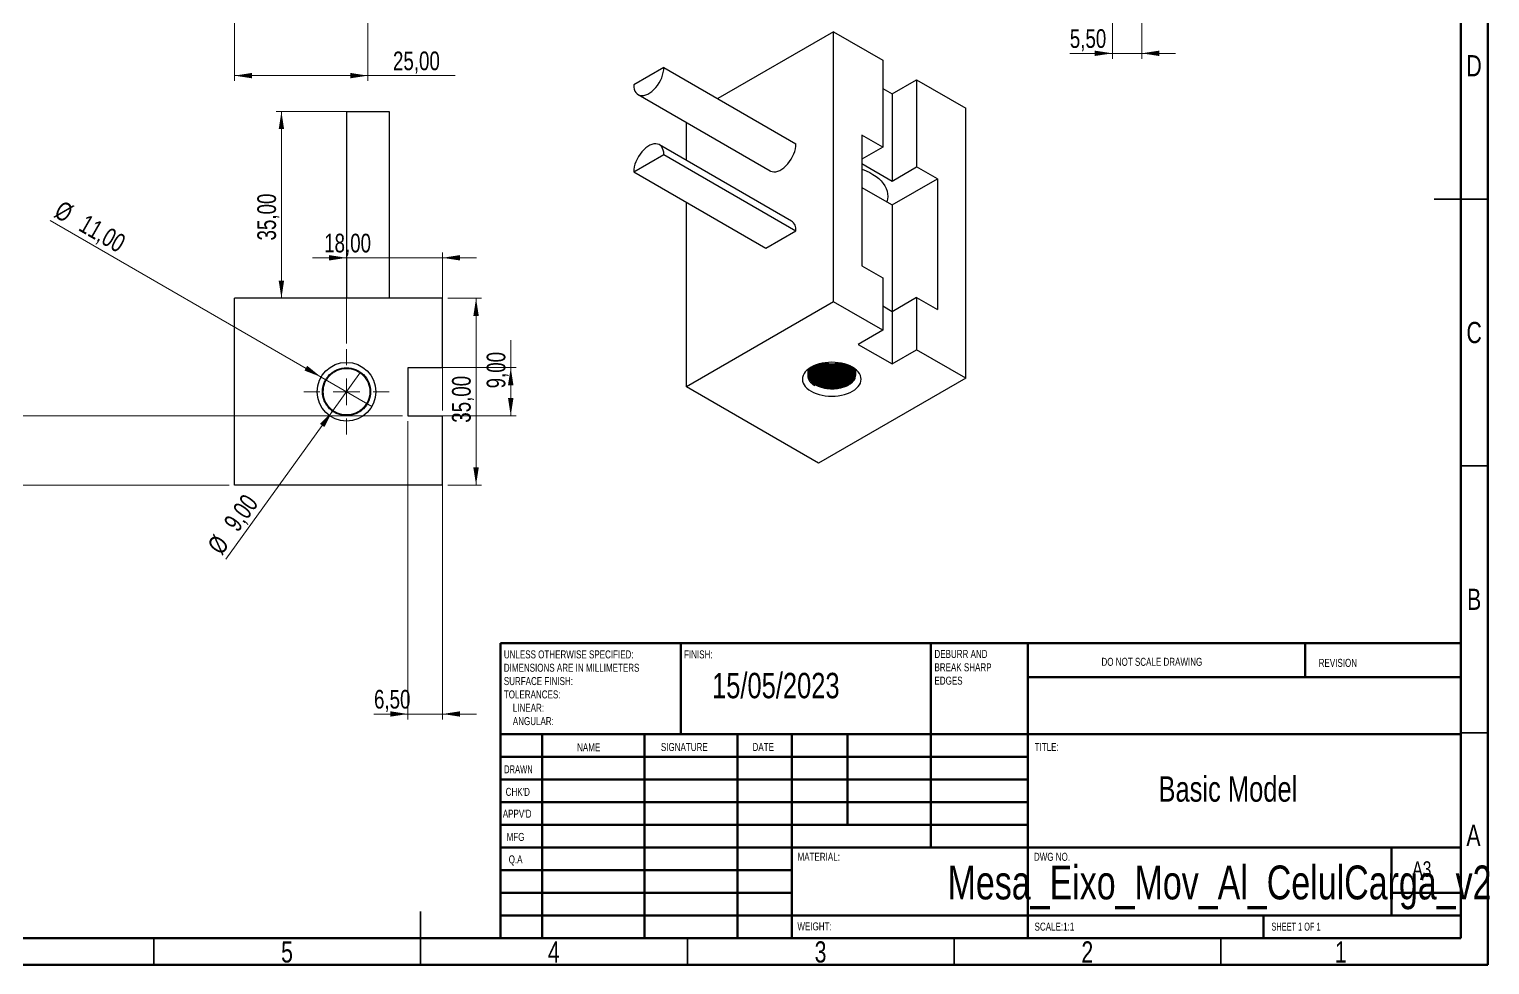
# Model space of a CAD drawing. Header units: millimetres. Extents: x 0 to 415, y 0 to 292.
# Drawn here: x 141.6 to 415.4, y 5 to 180.3 of the extents above; entities that cross this region are included whole.
import ezdxf

# ---------------------------------------------------------------- set-up
doc = ezdxf.new("R2010")
doc.units = ezdxf.units.MM
doc.styles.add('SLDTEXTSTYLE0', font='TXT', dxfattribs={"width": 0.75})
doc.styles.add('SLDTEXTSTYLE1', font='TXT', dxfattribs={"width": 0.686449})
doc.styles.add('SLDTEXTSTYLE2', font='TXT', dxfattribs={"width": 0.6875})
doc.dimstyles.new('SLDDIMSTYLE0', dxfattribs={"dimtxt": 3.5, "dimasz": 3.302, "dimexe": 0, "dimexo": 0.0625, "dimgap": 0.875, "dimtad": 1, "dimrnd": 1e-09, "dimzin": 12, "dimdsep": 46, "dimtxsty": 'SLDTEXTSTYLE0', "dimsah": 1, "dimcen": 0.09, "dimadec": 0, "dimazin": 3, "dimtfac": 1, "dimtofl": 0, "dimtmove": 0, "dimatfit": 3, "dimfxl": 0, "dimfrac": 2, "dimtolj": 1, "dimtzin": 12, "dimarcsym": 0})
doc.dimstyles.new('SLDDIMSTYLE1', dxfattribs={"dimtxt": 3.5, "dimasz": 3.302, "dimexe": 0, "dimexo": 0.0625, "dimgap": 0.875, "dimtad": 1, "dimrnd": 1e-09, "dimzin": 12, "dimdsep": 46, "dimtxsty": 'SLDTEXTSTYLE0', "dimsah": 1, "dimcen": 0.09, "dimadec": 0, "dimazin": 3, "dimtfac": 1, "dimtmove": 0, "dimatfit": 0, "dimfxl": 0, "dimfrac": 2, "dimtolj": 1, "dimtzin": 12, "dimarcsym": 0})
doc.dimstyles.new('SLDDIMSTYLE3', dxfattribs={"dimtxt": 3.5, "dimasz": 3.302, "dimexe": 0, "dimexo": 0.0625, "dimgap": 0.875, "dimtad": 1, "dimrnd": 1e-09, "dimzin": 12, "dimdsep": 46, "dimtxsty": 'SLDTEXTSTYLE0', "dimblk1": 'NONE', "dimsah": 1, "dimcen": 0, "dimadec": 0, "dimazin": 3, "dimtfac": 1, "dimtmove": 0, "dimatfit": 3, "dimldrblk": 'NONE', "dimfxl": 0, "dimfrac": 2, "dimtolj": 1, "dimtzin": 12, "dimarcsym": 0})
doc.dimstyles.new('SLDDIMSTYLE4', dxfattribs={"dimtxt": 3.5, "dimasz": 3.302, "dimexe": 0, "dimexo": 0.0625, "dimgap": 0.875, "dimtad": 1, "dimrnd": 1e-09, "dimzin": 12, "dimdsep": 46, "dimtxsty": 'SLDTEXTSTYLE0', "dimblk1": 'NONE', "dimsah": 1, "dimcen": 0, "dimadec": 0, "dimazin": 3, "dimtfac": 1, "dimtmove": 0, "dimatfit": 3, "dimldrblk": 'NONE', "dimfxl": 0, "dimfrac": 2, "dimtolj": 1, "dimtzin": 12, "dimarcsym": 0})

# ---------------------------------------------------------------- blocks, each defined once
blk = doc.blocks.new('_D_4')
at = {"color": 7, "linetype": 'Continuous', "lineweight": 0}
for p, q in [((205.11, 214.92), (205.11, 170.64)), ((180.11, 193.6), (180.11, 170.64)), ((205.11, 171.64), (180.11, 171.64)), ((205.11, 171.64), (221.46, 171.64))]:
    blk.add_line(p, q, dxfattribs=at)
at = {"color": 7, "linetype": 'Continuous', "lineweight": 18}
for points in [[(180.11, 171.64), (183.41, 171.14), (183.41, 172.15)], [(205.11, 171.64), (201.81, 172.15), (201.81, 171.14)]]:
    blk.add_solid(points, dxfattribs=at)
at = {"color": 7, "linetype": 'Continuous', "lineweight": 18, "insert": (209.82, 176.16), "char_height": 3.5, "attachment_point": 1, "style": 'SLDTEXTSTYLE0'}
blk.add_mtext('25,00', dxfattribs=at)
blk = doc.blocks.new('_D_13')
at = {"color": 7, "linetype": 'Continuous', "lineweight": 0}
for p, q in [((344.65, 235.6), (344.65, 174.82)), ((350.15, 235.6), (350.15, 174.82)), ((344.65, 175.82), (336.68, 175.82)), ((344.65, 175.82), (350.15, 175.82)), ((350.15, 175.82), (356.5, 175.82))]:
    blk.add_line(p, q, dxfattribs=at)
at = {"color": 7, "linetype": 'Continuous', "lineweight": 18}
for points in [[(344.65, 175.82), (341.34, 176.33), (341.34, 175.32)], [(350.15, 175.82), (353.45, 175.32), (353.45, 176.33)]]:
    blk.add_solid(points, dxfattribs=at)
at = {"color": 7, "linetype": 'Continuous', "lineweight": 18, "insert": (336.68, 180.34), "char_height": 3.5, "attachment_point": 1, "style": 'SLDTEXTSTYLE0'}
blk.add_mtext('5,50', dxfattribs=at)
blk = doc.blocks.new('_D_17')
at = {"color": 7, "linetype": 'Continuous', "lineweight": 0}
for p, q in [((220.11, 129.91), (226.39, 129.91)), ((225.39, 94.91), (225.39, 129.91)), ((220.11, 94.91), (226.39, 94.91))]:
    blk.add_line(p, q, dxfattribs=at)
at = {"color": 7, "linetype": 'Continuous', "lineweight": 18}
for points in [[(225.39, 129.91), (224.88, 126.61), (225.9, 126.61)], [(225.39, 94.91), (225.9, 98.21), (224.88, 98.21)]]:
    blk.add_solid(points, dxfattribs=at)
at = {"color": 7, "linetype": 'Continuous', "lineweight": 18, "insert": (220.88, 106.59), "char_height": 3.5, "attachment_point": 1, "rotation": 90, "style": 'SLDTEXTSTYLE0'}
blk.add_mtext('35,00', dxfattribs=at)
blk = doc.blocks.new('_D_18')
at = {"color": 7, "linetype": 'Continuous', "lineweight": 0}
for p, q in [((231.89, 116.91), (231.89, 122.08)), ((213.61, 116.91), (232.89, 116.91)), ((231.89, 107.91), (231.89, 116.91)), ((213.61, 107.91), (232.89, 107.91))]:
    blk.add_line(p, q, dxfattribs=at)
at = {"color": 7, "linetype": 'Continuous', "lineweight": 18}
for points in [[(231.89, 116.91), (231.38, 113.61), (232.4, 113.61)], [(231.89, 107.91), (232.4, 111.21), (231.38, 111.21)]]:
    blk.add_solid(points, dxfattribs=at)
at = {"color": 7, "linetype": 'Continuous', "lineweight": 18, "insert": (227.38, 113.03), "char_height": 3.5, "attachment_point": 1, "rotation": 90, "style": 'SLDTEXTSTYLE0'}
blk.add_mtext('9,00', dxfattribs=at)
blk = doc.blocks.new('_D_19')
at = {"color": 7, "linetype": 'Continuous', "lineweight": 0}
for p, q in [((212.61, 106.91), (212.61, 51)), ((219.11, 106.91), (219.11, 51)), ((212.61, 52), (206.26, 52)), ((219.11, 52), (212.61, 52)), ((219.11, 52), (225.46, 52))]:
    blk.add_line(p, q, dxfattribs=at)
at = {"color": 7, "linetype": 'Continuous', "lineweight": 18}
for points in [[(212.61, 52), (209.31, 52.51), (209.31, 51.5)], [(219.11, 52), (222.41, 51.5), (222.41, 52.51)]]:
    blk.add_solid(points, dxfattribs=at)
at = {"color": 7, "linetype": 'Continuous', "lineweight": 18, "insert": (206.26, 56.52), "char_height": 3.5, "attachment_point": 1, "style": 'SLDTEXTSTYLE0'}
blk.add_mtext('6,50', dxfattribs=at)
blk = doc.blocks.new('_D_20')
at = {"color": 7, "linetype": 'Continuous', "lineweight": 0}
for p, q in [((139.32, 107.91), (139.32, 114.26)), ((211.61, 107.91), (138.32, 107.91)), ((139.32, 107.91), (139.32, 94.91)), ((179.11, 94.91), (138.32, 94.91)), ((139.32, 94.91), (139.32, 88.56))]:
    blk.add_line(p, q, dxfattribs=at)
at = {"color": 7, "linetype": 'Continuous', "lineweight": 18}
for points in [[(139.32, 107.91), (139.83, 111.21), (138.81, 111.21)], [(139.32, 94.91), (138.81, 91.61), (139.83, 91.61)]]:
    blk.add_solid(points, dxfattribs=at)
at = {"color": 7, "linetype": 'Continuous', "lineweight": 18, "insert": (134.81, 92.12), "char_height": 3.5, "attachment_point": 1, "rotation": 90, "style": 'SLDTEXTSTYLE0'}
blk.add_mtext('13,00', dxfattribs=at)
blk = doc.blocks.new('_D_21')
at = {"color": 7, "linetype": 'Continuous', "lineweight": 0}
for p, q in [((208.11, 164.91), (187.91, 164.91)), ((188.91, 129.91), (188.91, 164.91)), ((208.11, 129.91), (187.91, 129.91))]:
    blk.add_line(p, q, dxfattribs=at)
at = {"color": 7, "linetype": 'Continuous', "lineweight": 18}
for points in [[(188.91, 164.91), (188.4, 161.61), (189.41, 161.61)], [(188.91, 129.91), (189.41, 133.21), (188.4, 133.21)]]:
    blk.add_solid(points, dxfattribs=at)
at = {"color": 7, "linetype": 'Continuous', "lineweight": 18, "insert": (184.39, 140.75), "char_height": 3.5, "attachment_point": 1, "rotation": 90, "style": 'SLDTEXTSTYLE0'}
blk.add_mtext('35,00', dxfattribs=at)
blk = doc.blocks.new('_D_22')
at = {"color": 7, "linetype": 'Continuous', "lineweight": 0}
for p, q in [((201.11, 137.5), (194.76, 137.5)), ((201.11, 121.41), (201.11, 138.5)), ((201.11, 137.5), (219.11, 137.5)), ((219.11, 108.91), (219.11, 138.5)), ((219.11, 137.5), (225.46, 137.5))]:
    blk.add_line(p, q, dxfattribs=at)
at = {"color": 7, "linetype": 'Continuous', "lineweight": 18}
for points in [[(201.11, 137.5), (197.81, 138.01), (197.81, 136.99)], [(219.11, 137.5), (222.41, 136.99), (222.41, 138.01)]]:
    blk.add_solid(points, dxfattribs=at)
at = {"color": 7, "linetype": 'Continuous', "lineweight": 18, "insert": (196.92, 142.01), "char_height": 3.5, "attachment_point": 1, "style": 'SLDTEXTSTYLE0'}
blk.add_mtext('18,00', dxfattribs=at)
blk = doc.blocks.new('_D_23')
at = {"color": 7, "linetype": 'Continuous', "lineweight": 0}
for q in [(203.74, 116.06), (178.49, 81.03)]:
    blk.add_line((198.48, 108.76), q, dxfattribs=at)
at = {"color": 7, "linetype": 'Continuous', "lineweight": 18}
blk.add_solid([(198.48, 108.76), (196.14, 106.38), (196.96, 105.78)], dxfattribs=at)
at = {"color": 7, "linetype": 'Continuous', "lineweight": 18, "char_height": 3.5, "attachment_point": 1, "rotation": 54.2163, "style": 'SLDTEXTSTYLE0'}
for s, insert in [('9,00', (177.89, 87.97)), ('%%c', (174.84, 83.66))]:
    blk.add_mtext(s, dxfattribs=dict(at, insert=insert))
blk = doc.blocks.new('_None')
blk = doc.blocks.new('_D_24')
at = {"color": 7, "linetype": 'Continuous', "lineweight": 0}
for q in [(145.58, 144.47), (205.87, 109.66)]:
    blk.add_line((196.35, 115.16), q, dxfattribs=at)
at = {"color": 7, "linetype": 'Continuous', "lineweight": 18}
blk.add_solid([(196.35, 115.16), (193.74, 117.25), (193.23, 116.37)], dxfattribs=at)
at = {"color": 7, "linetype": 'Continuous', "lineweight": 18, "char_height": 3.5, "attachment_point": 1, "rotation": 330, "style": 'SLDTEXTSTYLE0'}
for s, insert in [('%%c', (147.83, 148.37)), ('11,00', (152.43, 145.78))]:
    blk.add_mtext(s, dxfattribs=dict(at, insert=insert))
blk = doc.blocks.new('SW_CENTERMARKSYMBOL_0')
at = {"color": 0, "linetype": 'Continuous', "lineweight": 18}
for p, q in [((0, 5), (0, 8)), ((-5, 0), (-8, 0)), ((0, 0), (-2.5, 0)), ((0, 0), (0, 2.5)), ((0, 0), (0, -2.5)), ((0, 0), (2.5, 0)), ((5, 0), (8, 0)), ((0, -5), (0, -8))]:
    blk.add_line(p, q, dxfattribs=at)

msp = doc.modelspace()

# ---------------------------------------------------------------- linework, layer by layer
at = {"color": 7, "linetype": 'Continuous', "lineweight": 70}
for p, q in [((415, 292), (415, 5)), ((410, 287), (410, 10)), ((410, 10), (20, 10)), ((415, 5), (15, 5))]:
    msp.add_line(p, q, dxfattribs=at)
at = {"color": 7, "linetype": 'Continuous', "lineweight": 25}
for p, q in [((292.415, 179.859), (270.718, 167.334)), ((292.415, 129.233), (292.415, 179.859)), ((292.415, 179.859), (301.607, 174.552)), ((260.595, 173.178), (254.938, 169.912)), ((260.595, 173.178), (285.344, 158.891)), ((301.607, 174.552), (301.607, 158.221)), ((303.375, 168.225), (307.971, 170.878)), ((307.971, 170.878), (307.971, 154.548)), ((307.971, 170.878), (317.164, 165.572)), ((255.767, 168.081), (280.516, 153.794)), ((301.607, 169.246), (303.375, 168.225)), ((303.375, 168.225), (303.375, 151.894)), ((201.11, 164.908), (201.11, 129.908)), ((201.11, 164.908), (209.11, 164.908)), ((209.11, 164.908), (209.11, 129.908)), ((317.164, 114.946), (317.164, 165.572)), ((264.838, 155.751), (264.838, 162.844)), ((301.607, 158.221), (297.718, 160.467)), ((297.718, 160.467), (297.718, 135.97)), ((254.938, 153.581), (260.595, 156.847)), ((284.515, 144.391), (259.766, 158.678)), ((260.595, 156.847), (285.344, 142.56)), ((301.607, 158.221), (297.718, 155.976)), ((254.938, 153.581), (279.687, 139.294)), ((297.718, 155.16), (303.375, 151.894)), ((303.375, 151.894), (307.971, 154.548)), ((311.86, 152.302), (307.971, 154.548)), ((297.718, 150.67), (302.397, 147.969)), ((303.375, 147.404), (311.86, 152.302)), ((311.86, 152.302), (311.86, 127.806)), ((264.838, 113.313), (264.838, 147.867)), ((302.397, 147.969), (303.375, 147.404)), ((303.375, 147.404), (303.375, 127.398)), ((279.687, 139.294), (285.344, 142.56)), ((297.718, 135.97), (301.607, 133.725)), ((301.607, 133.725), (301.607, 123.927)), ((180.11, 94.908), (180.11, 129.908)), ((219.11, 129.908), (180.11, 129.908)), ((219.11, 116.908), (219.11, 129.908)), ((292.415, 129.233), (264.838, 113.313)), ((301.607, 123.927), (292.415, 129.233)), ((307.971, 130.051), (303.375, 127.398)), ((307.971, 130.051), (307.971, 120.253)), ((307.971, 130.051), (311.86, 127.806)), ((303.375, 127.398), (301.607, 128.419)), ((303.375, 127.398), (303.375, 117.6)), ((301.607, 123.927), (297.011, 121.273)), ((297.011, 121.273), (303.375, 117.6)), ((303.375, 117.6), (307.971, 120.253)), ((317.164, 114.946), (307.971, 120.253)), ((219.11, 116.908), (212.61, 116.908)), ((212.61, 116.908), (212.61, 107.908)), ((287.561, 116.568), (287.561, 116.427)), ((287.561, 116.401), (287.561, 116.222)), ((287.561, 116.197), (287.561, 116.018)), ((287.561, 115.993), (287.561, 115.814)), ((287.561, 115.789), (287.561, 115.61)), ((287.561, 115.584), (287.561, 115.38)), ((296.559, 116.12), (296.478, 116.605)), ((296.559, 116.299), (296.512, 116.581)), ((296.559, 116.324), (296.517, 116.577)), ((296.561, 116.529), (296.561, 116.568)), ((296.561, 116.324), (296.561, 116.503)), ((296.561, 116.12), (296.561, 116.299)), ((296.561, 115.916), (296.561, 116.095)), ((296.561, 115.712), (296.561, 115.891)), ((296.561, 115.508), (296.561, 115.687)), ((196.746, 112.408), (196.61, 112.408)), ((289.586, 99.026), (264.838, 113.313)), ((288.975, 113.662), (288.879, 113.543)), ((288.975, 113.713), (288.975, 113.662)), ((317.164, 114.946), (289.586, 99.026)), ((212.61, 107.908), (219.11, 107.908)), ((219.11, 94.908), (219.11, 107.908)), ((219.11, 94.908), (180.11, 94.908))]:
    msp.add_line(p, q, dxfattribs=at)
at = {"color": 7, "linetype": 'Continuous', "lineweight": 35}
for p, q in [((415, 148.5), (405, 148.5)), ((410, 148.5), (415, 148.5)), ((410, 98.5), (415, 98.5)), ((410, 48.5), (415, 48.5)), ((215, 5), (215, 15)), ((165, 10), (165, 5)), ((215, 10), (215, 5)), ((265, 10), (265, 5)), ((315, 10), (315, 5)), ((365, 10), (365, 5))]:
    msp.add_line(p, q, dxfattribs=at)
at = {"color": 7, "linetype": 'Continuous', "lineweight": 50}
for p, q in [((230, 65.25), (410, 65.25)), ((230, 65.25), (230, 10)), ((263.8, 48.25), (263.8, 65.25)), ((310.6, 65.25), (310.6, 27)), ((328.8, 65.25), (328.8, 10)), ((380.8, 58.875), (380.8, 65.25)), ((410, 58.875), (328.8, 58.875)), ((410, 48.25), (230, 48.25)), ((237.8, 48.25), (237.8, 10)), ((256.991, 48.25), (256.991, 10)), ((274.399, 48.25), (274.399, 10)), ((284.6, 10), (284.6, 48.25)), ((295, 31.25), (295, 48.25)), ((328.8, 44), (230, 44)), ((328.8, 39.75), (230, 39.75)), ((328.8, 35.5), (230, 35.5)), ((328.8, 31.25), (230, 31.25)), ((284.6, 27), (230, 27)), ((284.6, 27), (410, 27)), ((397, 14.25), (397, 27)), ((284.6, 22.75), (230, 22.75)), ((284.6, 18.5), (230, 18.5)), ((410, 18.5), (397, 18.5)), ((230, 14.25), (410, 14.25)), ((373, 10), (373, 14.25))]:
    msp.add_line(p, q, dxfattribs=at)
at = {"color": 7, "linetype": 'Continuous', "lineweight": 25, "flags": 128}
for points in [[(254.938, 169.912), (254.965, 169.483), (255.043, 169.092), (255.172, 168.746), (255.35, 168.453), (255.573, 168.217), (255.836, 168.044), (256.136, 167.935), (256.465, 167.894), (256.819, 167.921), (257.191, 168.015), (257.574, 168.175), (257.96, 168.398), (258.342, 168.679), (258.714, 169.014), (259.068, 169.396), (259.398, 169.818), (259.697, 170.273), (259.961, 170.75), (260.183, 171.243), (260.361, 171.741), (260.49, 172.236), (260.569, 172.718), (260.595, 173.178)], [(260.595, 156.847), (260.569, 157.277), (260.49, 157.668), (260.361, 158.013), (260.183, 158.306), (259.961, 158.542), (259.697, 158.716), (259.398, 158.824), (259.068, 158.865), (258.714, 158.839), (258.342, 158.744), (257.96, 158.584), (257.574, 158.361), (257.191, 158.08), (256.819, 157.745), (256.465, 157.363), (256.136, 156.941), (255.836, 156.487), (255.573, 156.009), (255.35, 155.516), (255.172, 155.018), (255.043, 154.523), (254.965, 154.041), (254.938, 153.581)], [(280.516, 153.794), (280.585, 153.756), (280.884, 153.648), (281.214, 153.607), (281.568, 153.634), (281.94, 153.728), (282.322, 153.888), (282.708, 154.111), (283.091, 154.392), (283.463, 154.727), (283.817, 155.109), (284.146, 155.531), (284.446, 155.985), (284.709, 156.463), (284.932, 156.956), (285.11, 157.454), (285.239, 157.949), (285.317, 158.431), (285.344, 158.891)], [(297.718, 154.143), (297.782, 154.12), (298.498, 153.826), (299.169, 153.499), (299.79, 153.14), (300.357, 152.752), (300.866, 152.339), (301.314, 151.903), (301.696, 151.446), (302.012, 150.973), (302.257, 150.486), (302.431, 149.988), (302.533, 149.485), (302.561, 148.978), (302.516, 148.471), (302.397, 147.969)], [(295.95, 112.497), (296.361, 112.762), (296.718, 113.053), (297.017, 113.364), (297.253, 113.693), (297.423, 114.036), (297.527, 114.387), (297.561, 114.742), (297.527, 115.098), (297.423, 115.449), (297.253, 115.791), (297.017, 116.12), (296.718, 116.431), (296.361, 116.722), (295.95, 116.987), (295.491, 117.224), (294.988, 117.431), (294.448, 117.603), (293.878, 117.739), (293.285, 117.838), (292.677, 117.897), (292.061, 117.917), (291.446, 117.897), (290.837, 117.838), (290.245, 117.739), (289.675, 117.603), (289.135, 117.431), (288.632, 117.224), (288.172, 116.987), (287.761, 116.722), (287.404, 116.431), (287.106, 116.12), (286.87, 115.791), (286.699, 115.449), (286.596, 115.098), (286.561, 114.742), (286.596, 114.387), (286.699, 114.036), (286.87, 113.693), (287.106, 113.364), (287.404, 113.053), (287.761, 112.762), (288.172, 112.497), (288.632, 112.26), (289.135, 112.054), (289.675, 111.881), (290.245, 111.745), (290.837, 111.647), (291.446, 111.587), (292.061, 111.567), (292.677, 111.587), (293.285, 111.647), (293.878, 111.745), (294.448, 111.881), (294.988, 112.054), (295.491, 112.26), (295.95, 112.497)]]:
    msp.add_lwpolyline(points, dxfattribs=at)
at = {"color": 7, "linetype": 'Continuous', "lineweight": 25}
msp.add_circle((201.11, 112.408), 5.5, dxfattribs=at)
msp.add_arc((283.346, 142.759), 2.008, 354.30874, 54.37908, dxfattribs=at)
for points, knots in [([(290.521, 117.775), (290.75, 117.727), (291.255, 117.622), (292.074, 117.58), (292.915, 117.616), (293.434, 117.716), (293.685, 117.764)], [0, 0, 0, 0, 0.2245141, 0.4927984, 0.7541451, 1, 1, 1, 1]), ([(290.683, 117.797), (290.859, 117.76), (291.31, 117.668), (292.074, 117.632), (292.856, 117.662), (293.319, 117.75), (293.515, 117.787)], [0, 0, 0, 0, 0.1929654, 0.493479, 0.7862215, 1, 1, 1, 1]), ([(196.61, 112.408), (196.61, 111.846), (196.72, 111.253), (197.176, 110.143), (197.522, 109.628), (198.153, 109.003), (198.381, 108.818), (198.738, 108.581), (198.859, 108.509), (199.109, 108.375), (199.238, 108.313), (199.906, 108.034), (200.507, 107.908), (201.713, 107.908), (202.314, 108.034), (202.982, 108.313), (203.112, 108.375), (203.362, 108.509), (203.482, 108.581), (203.839, 108.818), (204.067, 109.003), (204.698, 109.628), (205.045, 110.143), (205.501, 111.253), (205.61, 111.846), (205.61, 112.971), (205.501, 113.563), (205.045, 114.673), (204.698, 115.188), (204.067, 115.813), (203.839, 115.998), (203.482, 116.235), (203.362, 116.307), (203.112, 116.441), (202.982, 116.503), (202.314, 116.783), (201.713, 116.908), (200.507, 116.908), (199.906, 116.783), (199.238, 116.503), (199.109, 116.441), (198.859, 116.307), (198.738, 116.235), (198.381, 115.998), (198.153, 115.813), (197.522, 115.188), (197.176, 114.673), (196.72, 113.563), (196.61, 112.971), (196.61, 112.408)], [0, 0, 0, 0, 0.0625, 0.0625, 0.125, 0.125, 0.15625, 0.15625, 0.171875, 0.171875, 0.1875, 0.1875, 0.25, 0.25, 0.3125, 0.3125, 0.328125, 0.328125, 0.34375, 0.34375, 0.375, 0.375, 0.4375, 0.4375, 0.5, 0.5, 0.5625, 0.5625, 0.625, 0.625, 0.65625, 0.65625, 0.671875, 0.671875, 0.6875, 0.6875, 0.75, 0.75, 0.8125, 0.8125, 0.828125, 0.828125, 0.84375, 0.84375, 0.875, 0.875, 0.9375, 0.9375, 1, 1, 1, 1]), ([(196.746, 112.408), (196.746, 111.862), (196.852, 111.288), (197.294, 110.211), (197.63, 109.712), (198.242, 109.105), (198.464, 108.926), (198.81, 108.696), (198.926, 108.626), (199.169, 108.496), (199.295, 108.436), (199.943, 108.165), (200.526, 108.043), (201.695, 108.043), (202.278, 108.165), (202.926, 108.436), (203.052, 108.496), (203.294, 108.626), (203.411, 108.696), (203.757, 108.926), (203.979, 109.105), (204.591, 109.712), (204.926, 110.211), (205.369, 111.288), (205.475, 111.862), (205.475, 112.954), (205.369, 113.528), (204.926, 114.605), (204.591, 115.104), (203.979, 115.711), (203.757, 115.89), (203.411, 116.12), (203.294, 116.19), (203.052, 116.32), (202.926, 116.38), (202.278, 116.651), (201.695, 116.773), (200.526, 116.773), (199.943, 116.651), (199.295, 116.38), (199.169, 116.32), (198.926, 116.19), (198.81, 116.12), (198.464, 115.89), (198.242, 115.711), (197.63, 115.104), (197.294, 114.605), (196.852, 113.528), (196.746, 112.954), (196.746, 112.408)], [0, 0, 0, 0, 0.0625, 0.0625, 0.125, 0.125, 0.15625, 0.15625, 0.171875, 0.171875, 0.1875, 0.1875, 0.25, 0.25, 0.3125, 0.3125, 0.328125, 0.328125, 0.34375, 0.34375, 0.375, 0.375, 0.4375, 0.4375, 0.5, 0.5, 0.5625, 0.5625, 0.625, 0.625, 0.65625, 0.65625, 0.671875, 0.671875, 0.6875, 0.6875, 0.75, 0.75, 0.8125, 0.8125, 0.828125, 0.828125, 0.84375, 0.84375, 0.875, 0.875, 0.9375, 0.9375, 1, 1, 1, 1]), ([(288.341, 117.06), (288.331, 117.053), (288.133, 116.912), (287.881, 116.588), (287.631, 116.105), (287.534, 115.762), (287.563, 115.589), (287.563, 115.585)], [0, 0, 0, 0, 0.0185067, 0.3478706, 0.6665539, 0.9923688, 1, 1, 1, 1]), ([(288.291, 117.042), (288.148, 116.899), (287.861, 116.613), (287.636, 116.129), (287.534, 115.787), (287.563, 115.614), (287.563, 115.61)], [0, 0, 0, 0, 0.3250077, 0.6548637, 0.9921012, 1, 1, 1, 1]), ([(287.915, 116.806), (287.909, 116.799), (287.769, 116.645), (287.647, 116.305), (287.534, 115.966), (287.563, 115.793), (287.563, 115.789)], [0, 0, 0, 0, 0.02186557, 0.49986139, 0.98855387, 1, 1, 1, 1]), ([(287.878, 116.774), (287.796, 116.629), (287.621, 116.323), (287.534, 115.991), (287.563, 115.818), (287.563, 115.814)], [0, 0, 0, 0, 0.4688223, 0.9878435, 1, 1, 1, 1]), ([(287.73, 116.667), (287.702, 116.616), (287.586, 116.403), (287.534, 116.17), (287.563, 115.997), (287.563, 115.993)], [0, 0, 0, 0, 0.2371961, 0.9825425, 1, 1, 1, 1]), ([(287.709, 116.652), (287.689, 116.614), (287.581, 116.414), (287.534, 116.196), (287.563, 116.022), (287.563, 116.018)], [0, 0, 0, 0, 0.1865208, 0.9813828, 1, 1, 1, 1]), ([(287.629, 116.594), (287.585, 116.466), (287.54, 116.333), (287.563, 116.201), (287.563, 116.197)], [0, 0, 0, 0, 0.97005209, 1, 1, 1, 1]), ([(287.623, 116.59), (287.583, 116.472), (287.542, 116.349), (287.563, 116.226), (287.563, 116.222)], [0, 0, 0, 0, 0.9676727, 1, 1, 1, 1]), ([(287.588, 116.564), (287.571, 116.514), (287.553, 116.46), (287.563, 116.405), (287.563, 116.401)], [0, 0, 0, 0, 0.9271638, 1, 1, 1, 1]), ([(287.583, 116.561), (287.569, 116.52), (287.555, 116.475), (287.563, 116.431), (287.563, 116.427)], [0, 0, 0, 0, 0.91128225, 1, 1, 1, 1]), ([(289.329, 117.484), (289.175, 117.415), (288.781, 117.238), (288.291, 116.869), (287.874, 116.414), (287.622, 115.925), (287.532, 115.414), (287.617, 114.892), (287.881, 114.388), (288.297, 113.925), (288.687, 113.669), (288.879, 113.543)], [0, 0, 0, 0, 0.07602464, 0.19383211, 0.30933004, 0.42108261, 0.535336, 0.65262233, 0.7706921, 0.88720527, 1, 1, 1, 1]), ([(289.512, 117.535), (289.327, 117.453), (288.909, 117.266), (288.404, 116.89), (288, 116.448), (287.755, 115.973), (287.668, 115.477), (287.751, 114.971), (288.007, 114.482), (288.41, 114.033), (288.789, 113.784), (288.975, 113.662)], [0, 0, 0, 0, 0.09200609, 0.20777593, 0.32127617, 0.43109579, 0.54337299, 0.65863071, 0.77465832, 0.88915624, 1, 1, 1, 1]), ([(287.699, 115.521), (287.714, 115.355), (287.744, 115.018), (288.009, 114.533), (288.41, 114.084), (288.789, 113.835), (288.975, 113.713)], [0, 0, 0, 0, 0.24808079, 0.50364974, 0.7558493, 1, 1, 1, 1]), ([(287.718, 115.605), (287.731, 115.479), (287.761, 115.183), (288.009, 114.736), (288.414, 114.291), (288.956, 113.906), (289.612, 113.588), (290.372, 113.345), (291.209, 113.191), (292.074, 113.137), (292.923, 113.181), (293.735, 113.317), (294.492, 113.542), (295.169, 113.854), (295.72, 114.238), (296.125, 114.669), (296.355, 115.131), (296.453, 115.455), (296.425, 115.619), (296.424, 115.623)], [0, 0, 0, 0, 0.0476438, 0.1125154, 0.1765317, 0.2385049, 0.3004782, 0.3644945, 0.429366, 0.4938072, 0.5565819, 0.6179825, 0.681441, 0.7461684, 0.8108959, 0.8743544, 0.935755, 0.9985297, 1, 1, 1, 1]), ([(287.729, 115.745), (287.74, 115.641), (287.769, 115.366), (288.01, 114.94), (288.414, 114.495), (288.956, 114.11), (289.612, 113.792), (290.372, 113.549), (291.209, 113.395), (292.074, 113.341), (292.923, 113.385), (293.735, 113.521), (294.493, 113.746), (295.168, 114.058), (295.722, 114.442), (296.119, 114.873), (296.358, 115.296), (296.39, 115.573), (296.404, 115.692)], [0, 0, 0, 0, 0.0406104, 0.1071919, 0.1728956, 0.2365024, 0.3001092, 0.3658129, 0.4323945, 0.4985342, 0.5629636, 0.6259827, 0.6911139, 0.7575475, 0.8239811, 0.8891123, 0.9521314, 1, 1, 1, 1]), ([(287.75, 115.817), (287.758, 115.757), (287.786, 115.527), (288.013, 115.145), (288.413, 114.699), (288.957, 114.315), (289.612, 113.997), (290.372, 113.753), (291.209, 113.6), (292.074, 113.545), (292.923, 113.589), (293.735, 113.725), (294.493, 113.95), (295.168, 114.263), (295.722, 114.646), (296.118, 115.077), (296.351, 115.483), (296.382, 115.743), (296.395, 115.845)], [0, 0, 0, 0, 0.023821, 0.0920548, 0.159389, 0.2245743, 0.2897596, 0.3570938, 0.4253276, 0.4931086, 0.5591369, 0.6237199, 0.6904674, 0.7585496, 0.8266318, 0.8933793, 0.9579623, 1, 1, 1, 1]), ([(287.77, 115.902), (287.773, 115.882), (287.8, 115.692), (288.016, 115.349), (288.413, 114.903), (288.957, 114.519), (289.612, 114.201), (290.372, 113.957), (291.209, 113.804), (292.074, 113.749), (292.923, 113.793), (293.735, 113.929), (294.493, 114.155), (295.168, 114.467), (295.723, 114.85), (296.115, 115.282), (296.331, 115.64), (296.361, 115.85), (296.369, 115.903)], [0, 0, 0, 0, 0.0081969, 0.078983, 0.1488358, 0.2164592, 0.2840827, 0.3539355, 0.4247215, 0.4950379, 0.5635359, 0.6305345, 0.6997787, 0.7704074, 0.8410362, 0.9102804, 0.977279, 1, 1, 1, 1]), ([(287.779, 115.179), (287.852, 115.014), (287.998, 114.684), (288.417, 114.24), (288.956, 113.855), (289.612, 113.537), (290.372, 113.294), (291.209, 113.14), (292.074, 113.086), (292.923, 113.13), (293.735, 113.266), (294.493, 113.491), (295.168, 113.803), (295.721, 114.187), (296.122, 114.618), (296.368, 115.081), (296.454, 115.565), (296.371, 116.057), (296.118, 116.534), (295.704, 116.963), (295.269, 117.282), (294.944, 117.425), (294.838, 117.472)], [0, 0, 0, 0, 0.0524889, 0.1042858, 0.1544296, 0.2045733, 0.2563702, 0.3088591, 0.3609997, 0.411792, 0.4614725, 0.512818, 0.5651903, 0.6175625, 0.6689081, 0.7185886, 0.7693808, 0.8215214, 0.8740103, 0.9258072, 0.975951, 1, 1, 1, 1]), ([(287.779, 115.996), (287.852, 115.83), (287.998, 115.501), (288.417, 115.057), (288.956, 114.672), (289.612, 114.354), (290.372, 114.111), (291.209, 113.957), (292.074, 113.903), (292.923, 113.946), (293.735, 114.082), (294.493, 114.308), (295.168, 114.62), (295.723, 115.003), (296.113, 115.435), (296.322, 115.768), (296.351, 115.954), (296.355, 115.982)], [0, 0, 0, 0, 0.0721394, 0.1433278, 0.2122442, 0.2811606, 0.3523489, 0.4244884, 0.4961491, 0.5659568, 0.6342364, 0.7048045, 0.7767836, 0.8487628, 0.9193309, 0.9876105, 1, 1, 1, 1]), ([(287.779, 115.792), (287.852, 115.626), (287.998, 115.297), (288.417, 114.852), (288.956, 114.468), (289.612, 114.15), (290.372, 113.906), (291.209, 113.753), (292.074, 113.698), (292.923, 113.742), (293.735, 113.878), (294.493, 114.104), (295.168, 114.416), (295.723, 114.799), (296.115, 115.231), (296.335, 115.597), (296.365, 115.815), (296.373, 115.877)], [0, 0, 0, 0, 0.0711186, 0.1412995, 0.2092406, 0.2771818, 0.3473627, 0.4184813, 0.4891279, 0.5579477, 0.6252611, 0.6948305, 0.7657911, 0.8367516, 0.906321, 0.9736344, 1, 1, 1, 1]), ([(287.779, 115.588), (287.852, 115.422), (287.998, 115.092), (288.417, 114.648), (288.956, 114.264), (289.612, 113.946), (290.372, 113.702), (291.209, 113.549), (292.074, 113.494), (292.923, 113.538), (293.735, 113.674), (294.493, 113.899), (295.168, 114.212), (295.722, 114.595), (296.117, 115.026), (296.348, 115.425), (296.379, 115.677), (296.391, 115.771)], [0, 0, 0, 0, 0.0701262, 0.1393278, 0.2063209, 0.273314, 0.3425156, 0.4126418, 0.4823027, 0.5501621, 0.6165362, 0.6851349, 0.7551053, 0.8250756, 0.8936743, 0.9600484, 1, 1, 1, 1]), ([(287.779, 115.384), (287.852, 115.218), (287.998, 114.888), (288.417, 114.444), (288.956, 114.059), (289.612, 113.741), (290.372, 113.498), (291.209, 113.344), (292.074, 113.29), (292.923, 113.334), (293.735, 113.47), (294.493, 113.695), (295.168, 114.007), (295.722, 114.391), (296.119, 114.822), (296.361, 115.253), (296.394, 115.538), (296.408, 115.666)], [0, 0, 0, 0, 0.0691611, 0.1374104, 0.2034815, 0.2695527, 0.337802, 0.4069631, 0.4756653, 0.5425909, 0.6080515, 0.6757061, 0.7447136, 0.813721, 0.8813756, 0.9468363, 1, 1, 1, 1]), ([(287.8, 116.007), (287.868, 115.855), (288.008, 115.539), (288.418, 115.108), (288.955, 114.723), (289.612, 114.405), (290.372, 114.162), (291.209, 114.008), (292.074, 113.954), (292.923, 113.997), (293.735, 114.133), (294.493, 114.359), (295.168, 114.671), (295.723, 115.054), (296.113, 115.486), (296.322, 115.818), (296.35, 116.002), (296.355, 116.03)], [0, 0, 0, 0, 0.0666882, 0.1383331, 0.2076915, 0.2770499, 0.3486948, 0.4212969, 0.4934173, 0.5636726, 0.6323902, 0.7034108, 0.7758516, 0.8482925, 0.9193131, 0.9880307, 1, 1, 1, 1]), ([(287.84, 116.084), (287.897, 115.958), (288.027, 115.668), (288.419, 115.261), (288.955, 114.876), (289.612, 114.558), (290.372, 114.315), (291.209, 114.161), (292.074, 114.107), (292.923, 114.15), (293.735, 114.287), (294.492, 114.512), (295.169, 114.824), (295.719, 115.208), (296.124, 115.631), (296.262, 115.934), (296.329, 116.08)], [0, 0, 0, 0, 0.0568706, 0.1304644, 0.2017094, 0.2729545, 0.3465483, 0.4211253, 0.4952074, 0.5673738, 0.6379606, 0.7109131, 0.7853245, 0.8597358, 0.9326883, 1, 1, 1, 1]), ([(287.853, 116.109), (287.906, 115.992), (288.034, 115.711), (288.419, 115.312), (288.955, 114.927), (289.612, 114.609), (290.372, 114.366), (291.209, 114.212), (292.074, 114.158), (292.923, 114.201), (293.735, 114.338), (294.492, 114.563), (295.169, 114.875), (295.718, 115.259), (296.117, 115.674), (296.253, 115.969), (296.315, 116.106)], [0, 0, 0, 0, 0.05341418, 0.12759234, 0.19940314, 0.27121393, 0.34539209, 0.42056128, 0.49523168, 0.56797114, 0.63911844, 0.71265024, 0.78765243, 0.86265462, 0.93618642, 1, 1, 1, 1]), ([(287.893, 116.186), (287.935, 116.094), (288.053, 115.84), (288.42, 115.465), (288.955, 115.08), (289.612, 114.762), (290.372, 114.519), (291.209, 114.365), (292.074, 114.311), (292.923, 114.355), (293.735, 114.491), (294.492, 114.716), (295.169, 115.028), (295.717, 115.412), (296.098, 115.803), (296.223, 116.071), (296.275, 116.182)], [0, 0, 0, 0, 0.0427076, 0.1186959, 0.1922591, 0.2658223, 0.3418107, 0.4188142, 0.4953068, 0.5698214, 0.6427049, 0.7180311, 0.7948636, 0.8716961, 0.9470223, 1, 1, 1, 1]), ([(287.906, 116.212), (287.944, 116.129), (288.059, 115.883), (288.421, 115.517), (288.955, 115.131), (289.612, 114.813), (290.372, 114.57), (291.209, 114.416), (292.074, 114.362), (292.923, 114.406), (293.735, 114.542), (294.492, 114.767), (295.169, 115.079), (295.717, 115.463), (296.091, 115.846), (296.213, 116.105), (296.261, 116.207)], [0, 0, 0, 0, 0.03902164, 0.11563317, 0.18979968, 0.26396618, 0.34057772, 0.41821278, 0.4953327, 0.57045834, 0.64393958, 0.71988355, 0.79734615, 0.87480874, 0.95075271, 1, 1, 1, 1]), ([(287.945, 116.288), (287.973, 116.231), (288.078, 116.012), (288.422, 115.67), (288.954, 115.284), (289.612, 114.966), (290.372, 114.723), (291.209, 114.569), (292.074, 114.515), (292.923, 114.559), (293.735, 114.695), (294.492, 114.92), (295.17, 115.232), (295.715, 115.617), (296.072, 115.974), (296.184, 116.208), (296.22, 116.284)], [0, 0, 0, 0, 0.0275919, 0.1061359, 0.1821732, 0.2582104, 0.3367544, 0.4163477, 0.4954129, 0.5724335, 0.6477683, 0.7256278, 0.8050443, 0.8844608, 0.9623204, 1, 1, 1, 1]), ([(287.959, 116.314), (287.982, 116.265), (288.084, 116.055), (288.423, 115.721), (288.954, 115.335), (289.612, 115.017), (290.372, 114.774), (291.209, 114.62), (292.074, 114.566), (292.923, 114.61), (293.735, 114.746), (294.492, 114.971), (295.17, 115.283), (295.715, 115.668), (296.066, 116.017), (296.174, 116.242), (296.207, 116.309)], [0, 0, 0, 0, 0.0236528, 0.1028628, 0.1795448, 0.2562268, 0.3354368, 0.415705, 0.4954406, 0.5731143, 0.6490878, 0.7276075, 0.8076974, 0.8877873, 0.9663071, 1, 1, 1, 1]), ([(287.998, 116.391), (288.01, 116.368), (288.102, 116.183), (288.425, 115.875), (288.954, 115.488), (289.613, 115.17), (290.372, 114.927), (291.209, 114.773), (292.074, 114.719), (292.923, 114.763), (293.735, 114.899), (294.492, 115.124), (295.17, 115.436), (295.713, 115.821), (296.047, 116.146), (296.145, 116.344), (296.166, 116.385)], [0, 0, 0, 0, 0.0114241, 0.0927016, 0.1713852, 0.2500687, 0.3313462, 0.4137096, 0.4955264, 0.5752275, 0.6531841, 0.7337533, 0.8159337, 0.8981141, 0.9786834, 1, 1, 1, 1]), ([(288.012, 116.416), (288.019, 116.402), (288.108, 116.226), (288.426, 115.926), (288.953, 115.539), (289.613, 115.222), (290.372, 114.978), (291.209, 114.824), (292.074, 114.77), (292.923, 114.814), (293.735, 114.95), (294.492, 115.175), (295.171, 115.487), (295.712, 115.872), (296.041, 116.189), (296.136, 116.378), (296.152, 116.411)], [0, 0, 0, 0, 0.0072048, 0.0891957, 0.1685698, 0.247944, 0.3299348, 0.4130211, 0.495556, 0.5759567, 0.6545974, 0.7358739, 0.8187755, 0.9016772, 0.9829536, 1, 1, 1, 1]), ([(288.069, 116.488), (288.185, 116.35), (288.423, 116.064), (288.958, 115.693), (289.611, 115.374), (290.372, 115.131), (291.209, 114.978), (292.074, 114.923), (292.923, 114.967), (293.735, 115.103), (294.492, 115.329), (295.171, 115.64), (295.71, 116.026), (296.023, 116.317), (296.108, 116.48), (296.112, 116.487)], [0, 0, 0, 0, 0.07705934, 0.1586896, 0.24031986, 0.32464121, 0.41008909, 0.49496998, 0.5776559, 0.65853194, 0.74211854, 0.82737659, 0.91263464, 0.99622125, 1, 1, 1, 1]), ([(288.092, 116.514), (288.201, 116.384), (288.433, 116.107), (288.959, 115.744), (289.611, 115.425), (290.372, 115.182), (291.209, 115.029), (292.074, 114.974), (292.923, 115.018), (293.734, 115.154), (294.493, 115.379), (295.166, 115.692), (295.727, 116.072), (295.975, 116.368), (296.097, 116.514)], [0, 0, 0, 0, 0.0729407, 0.1553293, 0.2377179, 0.3228225, 0.4090642, 0.4947336, 0.5781876, 0.6598149, 0.744178, 0.8302281, 0.9162782, 1, 1, 1, 1]), ([(288.162, 116.591), (288.25, 116.487), (288.462, 116.237), (288.959, 115.898), (289.611, 115.578), (290.372, 115.335), (291.209, 115.182), (292.074, 115.127), (292.923, 115.171), (293.734, 115.307), (294.493, 115.532), (295.166, 115.845), (295.698, 116.203), (295.927, 116.473), (296.029, 116.593)], [0, 0, 0, 0, 0.06018171, 0.1450295, 0.2298773, 0.31752225, 0.40633814, 0.4945647, 0.58050975, 0.6645736, 0.75145485, 0.84007343, 0.928692, 1, 1, 1, 1]), ([(288.185, 116.617), (288.266, 116.522), (288.472, 116.28), (288.96, 115.949), (289.611, 115.629), (290.372, 115.387), (291.209, 115.233), (292.074, 115.178), (292.923, 115.222), (293.734, 115.358), (294.493, 115.583), (295.165, 115.897), (295.688, 116.246), (295.91, 116.507), (296.005, 116.618)], [0, 0, 0, 0, 0.0557708, 0.1414913, 0.2272118, 0.3157582, 0.4054876, 0.4946217, 0.5814507, 0.6663792, 0.7541541, 0.8436842, 0.9332143, 1, 1, 1, 1]), ([(288.255, 116.898), (288.315, 116.829), (288.5, 116.614), (288.961, 116.307), (289.61, 115.986), (290.372, 115.744), (291.209, 115.59), (292.074, 115.536), (292.923, 115.579), (293.734, 115.716), (294.494, 115.94), (295.162, 116.255), (295.619, 116.548), (295.793, 116.746), (295.837, 116.795)], [0, 0, 0, 0, 0.04290688, 0.13331791, 0.22372893, 0.31712052, 0.41175982, 0.50577114, 0.59735138, 0.68692705, 0.77950487, 0.87393391, 0.96836296, 1, 1, 1, 1]), ([(288.255, 116.694), (288.315, 116.625), (288.5, 116.41), (288.961, 116.102), (289.61, 115.782), (290.372, 115.54), (291.209, 115.386), (292.074, 115.331), (292.923, 115.375), (293.734, 115.511), (294.494, 115.736), (295.164, 116.05), (295.658, 116.375), (295.859, 116.609), (295.933, 116.694)], [0, 0, 0, 0, 0.0419761, 0.1304259, 0.2188758, 0.3102415, 0.4028278, 0.4947998, 0.5843935, 0.6720261, 0.7625957, 0.8549763, 0.947357, 1, 1, 1, 1]), ([(288.278, 116.72), (288.331, 116.659), (288.51, 116.453), (288.962, 116.154), (289.61, 115.833), (290.372, 115.591), (291.209, 115.437), (292.074, 115.383), (292.923, 115.426), (293.734, 115.563), (294.494, 115.787), (295.164, 116.101), (295.648, 116.418), (295.843, 116.643), (295.909, 116.719)], [0, 0, 0, 0, 0.0371806, 0.1265792, 0.2159779, 0.3083236, 0.4019032, 0.4948618, 0.5854165, 0.6739891, 0.7655303, 0.8589019, 0.9522735, 1, 1, 1, 1]), ([(288.372, 116.823), (288.395, 116.797), (288.547, 116.626), (288.964, 116.359), (289.61, 116.037), (290.372, 115.795), (291.209, 115.641), (292.074, 115.587), (292.923, 115.63), (293.734, 115.767), (294.494, 115.991), (295.161, 116.306), (295.609, 116.591), (295.776, 116.78), (295.813, 116.82)], [0, 0, 0, 0, 0.0169236, 0.1103301, 0.2037367, 0.3002225, 0.3979973, 0.4951234, 0.5897379, 0.6822814, 0.7779264, 0.8754841, 0.9730417, 1, 1, 1, 1]), ([(288.446, 116.896), (288.614, 116.767), (288.951, 116.506), (289.614, 116.192), (290.371, 115.948), (291.209, 115.794), (292.074, 115.74), (292.923, 115.783), (293.734, 115.92), (294.495, 116.144), (295.159, 116.46), (295.58, 116.72), (295.727, 116.882), (295.741, 116.896)], [0, 0, 0, 0, 0.0962947, 0.1930431, 0.2929811, 0.3942542, 0.4948553, 0.5928549, 0.6887094, 0.7877766, 0.8888247, 0.9898728, 1, 1, 1, 1]), ([(288.482, 116.922), (288.639, 116.801), (288.965, 116.55), (289.614, 116.243), (290.371, 115.999), (291.209, 115.845), (292.074, 115.791), (292.923, 115.835), (293.734, 115.971), (294.495, 116.195), (295.158, 116.512), (295.57, 116.763), (295.711, 116.915), (295.717, 116.922)], [0, 0, 0, 0, 0.0909287, 0.1888947, 0.2900902, 0.3926378, 0.4945049, 0.5937378, 0.6907986, 0.7911124, 0.8934321, 0.9957519, 1, 1, 1, 1]), ([(288.589, 116.999), (288.712, 116.905), (289.006, 116.68), (289.615, 116.396), (290.371, 116.152), (291.209, 115.998), (292.074, 115.944), (292.922, 115.988), (293.735, 116.124), (294.49, 116.35), (295.144, 116.643), (295.47, 116.888), (295.621, 117.002)], [0, 0, 0, 0, 0.0740568, 0.1759603, 0.2812232, 0.3878924, 0.4938538, 0.5970751, 0.6980371, 0.8023828, 0.908815, 1, 1, 1, 1]), ([(288.624, 117.025), (288.737, 116.939), (289.02, 116.724), (289.615, 116.448), (290.371, 116.203), (291.209, 116.049), (292.074, 115.995), (292.922, 116.039), (293.735, 116.175), (294.49, 116.401), (295.13, 116.686), (295.445, 116.923), (295.584, 117.027)], [0, 0, 0, 0, 0.0681658, 0.1715112, 0.2782636, 0.3864422, 0.493903, 0.598585, 0.7009755, 0.8067977, 0.914736, 1, 1, 1, 1]), ([(288.731, 117.102), (288.81, 117.042), (289.061, 116.855), (289.616, 116.601), (290.371, 116.355), (291.209, 116.203), (292.074, 116.148), (292.922, 116.192), (293.736, 116.328), (294.489, 116.555), (295.087, 116.817), (295.369, 117.026), (295.473, 117.103)], [0, 0, 0, 0, 0.0494479, 0.157375, 0.26886, 0.3818345, 0.4940594, 0.6033822, 0.710312, 0.8208257, 0.9335492, 1, 1, 1, 1]), ([(288.767, 117.127), (288.835, 117.077), (289.074, 116.898), (289.617, 116.653), (290.37, 116.406), (291.209, 116.254), (292.074, 116.199), (292.922, 116.243), (293.736, 116.378), (294.488, 116.606), (295.073, 116.86), (295.343, 117.06), (295.436, 117.129)], [0, 0, 0, 0, 0.0428343, 0.1523802, 0.2655374, 0.3802065, 0.4941146, 0.6050772, 0.7136109, 0.8257822, 0.9401965, 1, 1, 1, 1]), ([(288.874, 117.204), (288.907, 117.18), (289.115, 117.028), (289.619, 116.807), (290.37, 116.559), (291.209, 116.407), (292.074, 116.352), (292.922, 116.396), (293.736, 116.531), (294.487, 116.76), (295.03, 116.991), (295.268, 117.163), (295.326, 117.205)], [0, 0, 0, 0, 0.02174693, 0.13645442, 0.25494344, 0.37501547, 0.49429077, 0.61048167, 0.72412931, 0.84158587, 0.96139115, 1, 1, 1, 1]), ([(288.91, 117.23), (288.931, 117.214), (289.128, 117.072), (289.62, 116.858), (290.37, 116.61), (291.209, 116.458), (292.074, 116.403), (292.922, 116.447), (293.736, 116.582), (294.486, 116.812), (295.016, 117.034), (295.243, 117.197), (295.289, 117.23)], [0, 0, 0, 0, 0.0142692, 0.130807, 0.2511867, 0.3731747, 0.4943532, 0.6123981, 0.7278592, 0.84719, 0.968907, 1, 1, 1, 1]), ([(288.975, 113.701), (289.155, 113.606), (289.554, 113.398), (290.293, 113.167), (291.136, 113.005), (291.747, 112.963), (292.352, 112.958), (292.949, 112.989), (293.786, 113.129), (294.568, 113.362), (295.265, 113.684), (295.834, 114.079), (296.248, 114.524), (296.501, 115.002), (296.59, 115.501), (296.506, 116.009), (296.241, 116.499), (295.833, 116.942), (295.453, 117.184), (295.27, 117.3)], [0, 0, 0, 0, 0.0517762, 0.1144416, 0.1779724, 0.2411532, 0.2455676, 0.3081328, 0.3693286, 0.4325753, 0.4970867, 0.5615981, 0.6248448, 0.6860406, 0.7486058, 0.8128318, 0.8774869, 0.9412895, 1, 1, 1, 1]), ([(289.037, 117.306), (289.226, 117.208), (289.629, 116.996), (290.374, 116.765), (291.208, 116.61), (292.074, 116.556), (292.922, 116.6), (293.737, 116.735), (294.483, 116.966), (294.975, 117.164), (295.168, 117.3), (295.178, 117.307)], [0, 0, 0, 0, 0.1108459, 0.2375462, 0.3659393, 0.4934804, 0.6177234, 0.7392469, 0.8648432, 0.992951, 1, 1, 1, 1]), ([(289.09, 117.332), (289.262, 117.242), (289.649, 117.04), (290.374, 116.817), (291.208, 116.661), (292.074, 116.607), (292.923, 116.651), (293.733, 116.788), (294.494, 117.008), (294.923, 117.224), (295.138, 117.332)], [0, 0, 0, 0, 0.1027509, 0.2318955, 0.3627655, 0.4927671, 0.619407, 0.7432748, 0.8712942, 1, 1, 1, 1]), ([(289.248, 117.408), (289.369, 117.346), (289.707, 117.172), (290.375, 116.971), (291.208, 116.814), (292.074, 116.761), (292.923, 116.804), (293.732, 116.942), (294.434, 117.14), (294.811, 117.328), (294.973, 117.409)], [0, 0, 0, 0, 0.0768588, 0.2146217, 0.3542252, 0.4929023, 0.6279933, 0.7601273, 0.8966899, 1, 1, 1, 1]), ([(289.301, 117.434), (289.405, 117.38), (289.726, 117.216), (290.375, 117.022), (291.208, 116.865), (292.074, 116.812), (292.923, 116.855), (293.732, 116.993), (294.413, 117.185), (294.773, 117.363), (294.918, 117.435)], [0, 0, 0, 0, 0.0674427, 0.2083398, 0.3511193, 0.4929514, 0.6311158, 0.766256, 0.9059254, 1, 1, 1, 1]), ([(289.459, 117.51), (289.512, 117.483), (289.784, 117.347), (290.377, 117.176), (291.207, 117.018), (292.074, 116.965), (292.924, 117.008), (293.731, 117.147), (294.353, 117.317), (294.661, 117.467), (294.753, 117.512)], [0, 0, 0, 0, 0.0364354, 0.1876534, 0.3408918, 0.4931133, 0.6413985, 0.7864379, 0.9363383, 1, 1, 1, 1]), ([(289.512, 117.535), (289.548, 117.518), (289.803, 117.391), (290.378, 117.228), (291.207, 117.069), (292.074, 117.016), (292.924, 117.058), (293.73, 117.199), (294.333, 117.361), (294.624, 117.501), (294.698, 117.537)], [0, 0, 0, 0, 0.0250648, 0.1800676, 0.3371413, 0.4931727, 0.6451692, 0.7938387, 0.9474908, 1, 1, 1, 1]), ([(289.689, 117.614), (289.915, 117.535), (290.392, 117.368), (291.21, 117.224), (292.074, 117.168), (292.922, 117.214), (293.731, 117.344), (294.211, 117.501), (294.451, 117.58)], [0, 0, 0, 0, 0.1558699, 0.3296025, 0.5021823, 0.6702993, 0.8347364, 1, 1, 1, 1]), ([(289.769, 117.639), (289.969, 117.57), (290.421, 117.412), (291.21, 117.276), (292.074, 117.219), (292.921, 117.265), (293.7, 117.388), (294.151, 117.535), (294.362, 117.604)], [0, 0, 0, 0, 0.14316, 0.3237735, 0.5031885, 0.6779639, 0.8489138, 1, 1, 1, 1]), ([(290.08, 117.693), (290.179, 117.66), (290.531, 117.54), (291.212, 117.431), (292.074, 117.371), (292.92, 117.42), (293.605, 117.522), (293.971, 117.638), (294.096, 117.678)], [0, 0, 0, 0, 0.0812534, 0.2900668, 0.4974946, 0.6995584, 0.8971993, 1, 1, 1, 1]), ([(290.165, 117.717), (290.236, 117.693), (290.561, 117.584), (291.212, 117.483), (292.074, 117.422), (292.92, 117.471), (293.574, 117.566), (293.911, 117.673), (294.008, 117.703)], [0, 0, 0, 0, 0.0609678, 0.2801062, 0.4977905, 0.7098457, 0.9172592, 1, 1, 1, 1]), ([(296.559, 115.686), (296.543, 115.853), (296.509, 116.19), (296.272, 116.644), (296.006, 116.903), (295.891, 117.014)], [0, 0, 0, 0, 0.3563723, 0.7235015, 1, 1, 1, 1]), ([(296.559, 115.712), (296.543, 115.878), (296.508, 116.216), (296.283, 116.653), (296.033, 116.898), (295.934, 116.995)], [0, 0, 0, 0, 0.3699964, 0.7511609, 1, 1, 1, 1]), ([(296.559, 115.891), (296.548, 116.058), (296.528, 116.351), (296.358, 116.627), (296.285, 116.745)], [0, 0, 0, 0, 0.5712298, 1, 1, 1, 1]), ([(296.559, 115.916), (296.549, 116.084), (296.531, 116.362), (296.371, 116.624), (296.307, 116.729)], [0, 0, 0, 0, 0.6011951, 1, 1, 1, 1]), ([(296.559, 116.095), (296.56, 116.263), (296.56, 116.436), (296.472, 116.598), (296.47, 116.602)], [0, 0, 0, 0, 0.9777778, 1, 1, 1, 1])]:
    msp.add_open_spline(points, degree=3, knots=knots, dxfattribs=at)

# ---------------------------------------------------------------- block references
at = {"color": 7, "linetype": 'Continuous', "lineweight": 0}
msp.add_blockref('SW_CENTERMARKSYMBOL_0', (201.11, 112.408), dxfattribs=at)

# ---------------------------------------------------------------- texts
for s, insert, char_height, attachment_point, style in [('D', (412.453, 175.483), 3.969, 2, 'SLDTEXTSTYLE0'), ('C', (412.459, 125.483), 3.969, 2, 'SLDTEXTSTYLE0'), ('B', (412.471, 75.483), 3.969, 2, 'SLDTEXTSTYLE0'), ('UNLESS OTHERWISE SPECIFIED:', (230.594, 63.921), 1.5, 1, 'SLDTEXTSTYLE0'), ('FINISH:', (264.371, 63.919), 1.5, 1, 'SLDTEXTSTYLE0'), ('DEBURR AND', (311.309, 64.003), 1.5, 1, 'SLDTEXTSTYLE0'), ('DIMENSIONS ARE IN MILLIMETERS', (230.594, 61.421), 1.5, 1, 'SLDTEXTSTYLE0'), ('BREAK SHARP', (311.309, 61.503), 1.5, 1, 'SLDTEXTSTYLE0'), ('DO NOT SCALE DRAWING', (342.615, 62.533), 1.5, 1, 'SLDTEXTSTYLE0'), ('REVISION', (383.328, 62.335), 1.5, 1, 'SLDTEXTSTYLE0'), ('SURFACE FINISH:', (230.594, 58.921), 1.5, 1, 'SLDTEXTSTYLE0'), ('15/05/2023', (269.623, 59.715), 4.7625, 1, 'SLDTEXTSTYLE0'), ('EDGES', (311.309, 59.003), 1.5, 1, 'SLDTEXTSTYLE0'), ('TOLERANCES:', (230.594, 56.421), 1.5, 1, 'SLDTEXTSTYLE0'), ('LINEAR:', (232.281, 53.921), 1.5, 1, 'SLDTEXTSTYLE0'), ('ANGULAR:', (232.281, 51.421), 1.5, 1, 'SLDTEXTSTYLE0'), ('SIGNATURE', (260.034, 46.562), 1.5, 1, 'SLDTEXTSTYLE0'), ('DATE', (277.215, 46.576), 1.5, 1, 'SLDTEXTSTYLE0'), ('TITLE:', (330.09, 46.576), 1.5, 1, 'SLDTEXTSTYLE0'), ('NAME', (244.322, 46.501), 1.5, 1, 'SLDTEXTSTYLE0'), ('DRAWN', (230.643, 42.385), 1.5, 1, 'SLDTEXTSTYLE1'), ('Basic Model', (353.301, 40.33), 4.7625, 1, 'SLDTEXTSTYLE0'), ("CHK'D", (230.939, 38.162), 1.5, 1, 'SLDTEXTSTYLE0'), ("APPV'D", (230.402, 34.066), 1.5, 1, 'SLDTEXTSTYLE0'), ('A', (412.34, 31.233), 3.969, 2, 'SLDTEXTSTYLE0'), ('MFG', (231.124, 29.716), 1.5, 1, 'SLDTEXTSTYLE0'), ('Q.A', (231.509, 25.505), 1.5, 1, 'SLDTEXTSTYLE0'), ('MATERIAL:', (285.646, 25.986), 1.5, 1, 'SLDTEXTSTYLE0'), ('DWG NO.', (329.953, 25.986), 1.5, 1, 'SLDTEXTSTYLE0'), ('Mesa_Eixo_Mov_Al_CelulCarga_v2', (364.742, 23.607), 6.35, 2, 'SLDTEXTSTYLE0'), ('A3', (400.871, 24.406), 2.9104, 1, 'SLDTEXTSTYLE0'), ('WEIGHT:', (285.618, 12.949), 1.4986, 1, 'SLDTEXTSTYLE0'), ('SCALE:1:1', (330.074, 12.9), 1.5, 1, 'SLDTEXTSTYLE0'), ('SHEET 1 OF 1', (374.478, 12.9), 1.5, 1, 'SLDTEXTSTYLE2'), ('5', (189.96, 9.393), 3.969, 2, 'SLDTEXTSTYLE0'), ('4', (239.96, 9.393), 3.969, 2, 'SLDTEXTSTYLE0'), ('3', (289.96, 9.393), 3.969, 2, 'SLDTEXTSTYLE0'), ('2', (339.96, 9.393), 3.969, 2, 'SLDTEXTSTYLE0'), ('1', (387.46, 9.393), 3.969, 2, 'SLDTEXTSTYLE0')]:
    msp.add_mtext(s, dxfattribs=dict(at, insert=insert, char_height=char_height, attachment_point=attachment_point, style=style))

# ---------------------------------------------------------------- dimensions: what is measured, and where the dimension line sits
at = {"color": 7, "linetype": 'Continuous', "lineweight": 18}
for base, p1, p2, dimstyle, picture, middle in [((350.146, 178.602), (344.646, 236.602), (350.146, 236.602), 'SLDDIMSTYLE1', '_D_13', (341.204, 178.602)), ((180.11, 174.422), (205.11, 215.922), (180.11, 194.602), 'SLDDIMSTYLE0', '_D_4', (215.637, 174.422)), ((219.11, 140.276), (201.11, 112.408), (219.11, 107.908), 'SLDDIMSTYLE1', '_D_22', (202.738, 140.276)), ((212.61, 54.782), (219.11, 107.908), (212.61, 107.908), 'SLDDIMSTYLE1', '_D_19', (210.782, 54.782))]:
    dim = msp.add_linear_dim(base=base, p1=p1, p2=p2, dimstyle=dimstyle, dxfattribs=at)
    dim.commit()
    dim.dimension.update_dxf_attribs({"geometry": picture, "text_midpoint": middle, "dimtype": 160})
for base, p1, p2, dimstyle, picture, middle in [((186.128, 164.908), (209.11, 129.908), (209.11, 164.908), 'SLDDIMSTYLE0', '_D_21', (186.128, 146.569)), ((222.61, 129.908), (219.11, 94.908), (219.11, 129.908), 'SLDDIMSTYLE0', '_D_17', (222.61, 112.408)), ((229.11, 116.908), (212.61, 107.908), (212.61, 116.908), 'SLDDIMSTYLE0', '_D_18', (229.11, 117.557)), ((136.545, 94.908), (212.61, 107.908), (180.11, 94.908), 'SLDDIMSTYLE1', '_D_20', (136.545, 97.94))]:
    dim = msp.add_linear_dim(base=base, p1=p1, p2=p2, angle=90, dimstyle=dimstyle, dxfattribs=at)
    dim.commit()
    dim.dimension.update_dxf_attribs({"geometry": picture, "text_midpoint": middle, "dimtype": 160})
for p1, p2, dimstyle, picture, middle in [((205.874, 109.658), (196.347, 115.158), 'SLDDIMSTYLE4', '_D_24', (152.841, 140.276)), ((203.742, 116.059), (198.479, 108.757), 'SLDDIMSTYLE3', '_D_23', (182.61, 86.742))]:
    dim = msp.add_diameter_dim_2p(p1=p1, p2=p2, dimstyle=dimstyle, dxfattribs=at)
    dim.commit()
    dim.dimension.update_dxf_attribs({"geometry": picture, "text_midpoint": middle, "dimtype": 163})

doc.saveas('drawing.dxf')
